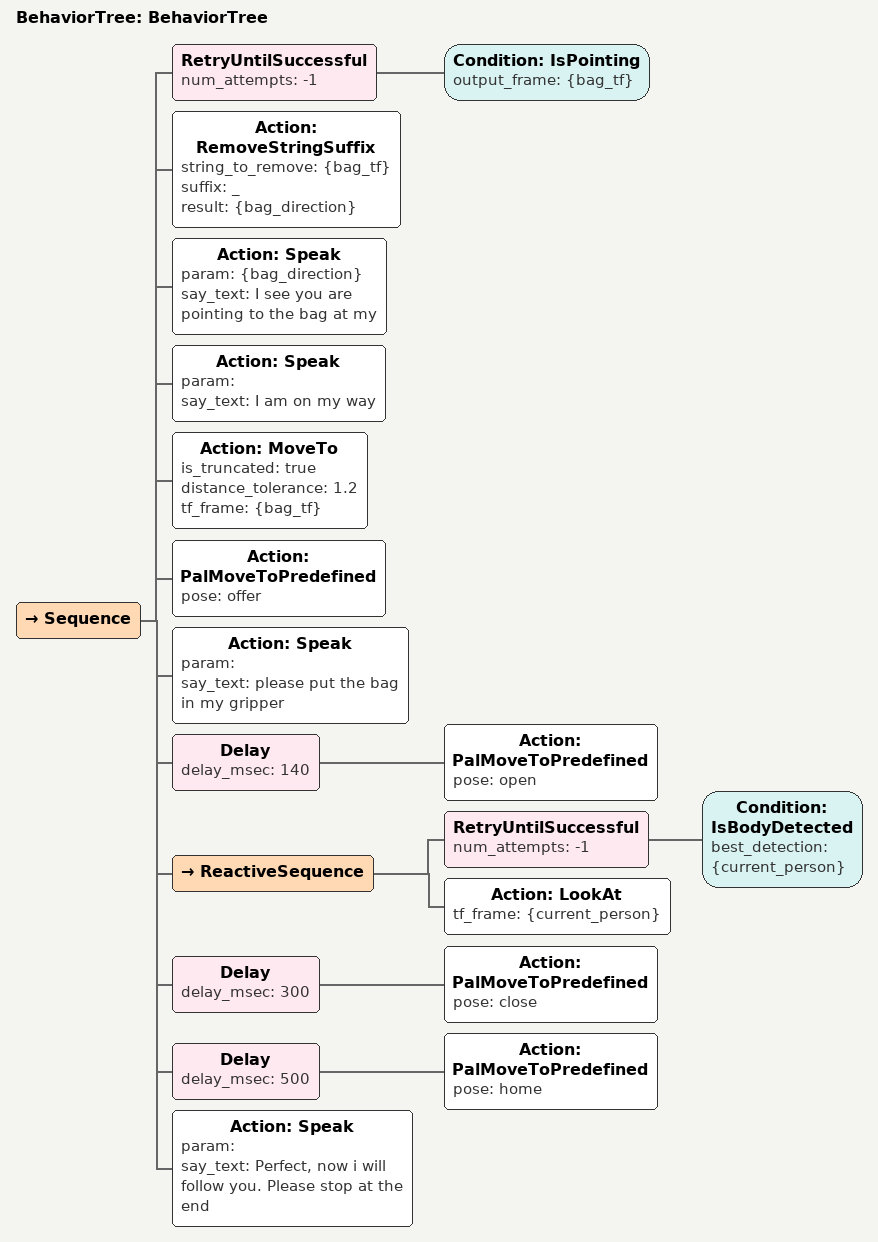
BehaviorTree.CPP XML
<?xml version="1.0"?>
<root main_tree_to_execute="BehaviorTree">
    <BehaviorTree ID="BehaviorTree">
        <Sequence>
            <RetryUntilSuccessful num_attempts="-1">
                <Condition ID="IsPointing" output_frame="{bag_tf}"/>
            </RetryUntilSuccessful>
            <Action ID="RemoveStringSuffix" string_to_remove="{bag_tf}"
                                            suffix="_"
                                            result="{bag_direction}"/>
            <Action ID="Speak" param="{bag_direction}" say_text="I see you are pointing to the bag at my"/>
            <Action ID="Speak" param="" say_text="I am on my way"/>
            <Action ID="MoveTo" is_truncated="true"  distance_tolerance="1.2" tf_frame="{bag_tf}"/>
            <Action ID="PalMoveToPredefined" pose="offer"/>
            <Action ID="Speak" param="" say_text="please put the bag in my gripper"/>
            <Delay delay_msec="140">
                <Action ID="PalMoveToPredefined" pose="open"/>
            </Delay>
            <ReactiveSequence>
                <RetryUntilSuccessful num_attempts="-1">
                    <Condition ID="IsBodyDetected" best_detection="{current_person}"/>
                </RetryUntilSuccessful>
            <Action ID="LookAt" tf_frame="{current_person}"/>
            </ReactiveSequence>
            <Delay delay_msec="300">
                <Action ID="PalMoveToPredefined" pose="close" />
            </Delay>
            <Delay delay_msec="500">
                <Action ID="PalMoveToPredefined" pose="home"/>
            </Delay>
            <Action ID="Speak" param="" say_text="Perfect, now i will follow you. Please stop at the end "/>
        </Sequence>
    </BehaviorTree>
</root>
